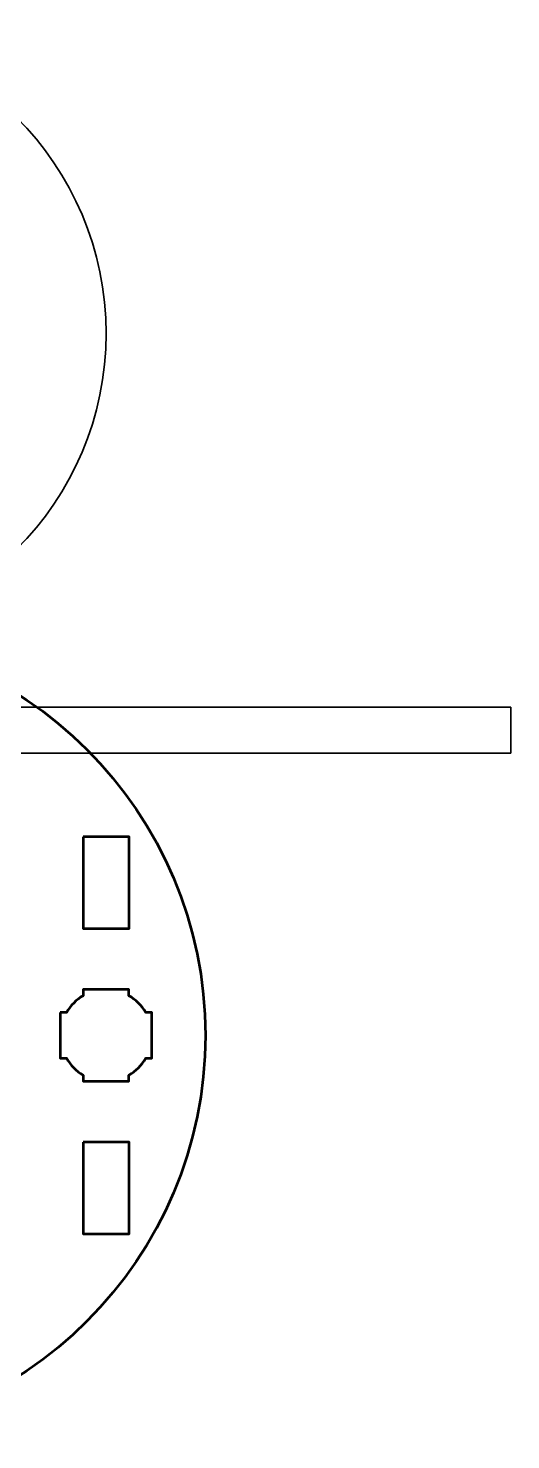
# Model space of a CAD drawing. Header units: centimetres. Extents: x -244 to 242, y -245 to 234.
# Drawn here: x -189.01 to -185.85, y -103.5 to -94.25 of the extents above; entities that cross this region are included whole.
import ezdxf

# ---------------------------------------------------------------- set-up
doc = ezdxf.new("R2010")
doc.units = ezdxf.units.CM
doc.header["$MEASUREMENT"] = 0
doc.layers.add('Layer 1', color=7, linetype='Continuous')

msp = doc.modelspace()

# ---------------------------------------------------------------- linework, layer by layer
at = {"layer": 'Layer 1', "color": 142, "lineweight": 35}
msp.add_ellipse((-190.5, -96.25), major_axis=(0, 2), ratio=1, dxfattribs=at)
at = {"layer": 'Layer 1', "color": 250, "lineweight": 53}
msp.add_ellipse((-190.5, -100.85), major_axis=(0, 2.65), ratio=1, dxfattribs=at)
at = {"layer": 'Layer 1', "color": 250, "lineweight": 35}
msp.add_open_spline([(-195.15, -99), (-195.15, -99), (-195.15, -98.7), (-195.15, -98.7), (-195.15, -98.7), (-195.15, -98.7), (-185.85, -98.7), (-185.85, -98.7), (-185.85, -98.7), (-185.85, -98.7), (-185.85, -99), (-185.85, -99), (-185.85, -99), (-185.85, -99), (-195.15, -99), (-195.15, -99)], degree=3, knots=[0, 0, 0, 0, 0.25, 0.25, 0.25, 0.25, 0.5, 0.5, 0.5, 0.5, 0.75, 0.75, 0.75, 0.75, 1, 1, 1, 1], dxfattribs=at)
at = {"layer": 'Layer 1', "color": 22, "lineweight": 35}
msp.add_open_spline([(-192.39717, -99), (-192.39717, -99), (-188.60281, -99), (-188.60281, -99)], degree=3, dxfattribs=at)
at = {"layer": 'Layer 1', "lineweight": 53}
for points, knots in [([(-188.64994, -99.54991), (-188.64994, -99.54991), (-188.34993, -99.54991), (-188.34993, -99.54991), (-188.34993, -99.54991), (-188.34993, -99.54991), (-188.34993, -100.14992), (-188.34993, -100.14992), (-188.34993, -100.14992), (-188.34993, -100.14992), (-188.64994, -100.14992), (-188.64994, -100.14992), (-188.64994, -100.14992), (-188.64994, -100.14992), (-188.64994, -99.54991), (-188.64994, -99.54991)], [0, 0, 0, 0, 0.25, 0.25, 0.25, 0.25, 0.5, 0.5, 0.5, 0.5, 0.75, 0.75, 0.75, 0.75, 1, 1, 1, 1]), ([(-188.8, -100.69994), (-188.8, -100.69994), (-188.7598, -100.69994), (-188.7598, -100.69994), (-188.7598, -100.69994), (-188.73347, -100.65442), (-188.69551, -100.61649), (-188.65, -100.59016), (-188.65, -100.59016), (-188.65, -100.59016), (-188.65, -100.54994), (-188.65, -100.54994), (-188.65, -100.54994), (-188.65, -100.54994), (-188.35, -100.54994), (-188.35, -100.54994), (-188.35, -100.54994), (-188.35, -100.54994), (-188.35, -100.59013), (-188.35, -100.59013), (-188.35, -100.59013), (-188.30447, -100.61646), (-188.26648, -100.65441), (-188.24012, -100.69994), (-188.24012, -100.69994), (-188.24012, -100.69994), (-188.2, -100.69994), (-188.2, -100.69994), (-188.2, -100.69994), (-188.2, -100.69994), (-188.2, -100.84536), (-188.2, -100.84536), (-188.2, -100.84536), (-188.2, -100.84536), (-188.19994, -100.85001), (-188.19994, -100.85001), (-188.19994, -100.85001), (-188.19994, -100.85001), (-188.2, -100.85465), (-188.2, -100.85465), (-188.2, -100.85465), (-188.2, -100.85465), (-188.2, -100.99994), (-188.2, -100.99994), (-188.2, -100.99994), (-188.2, -100.99994), (-188.24007, -100.99994), (-188.24007, -100.99994), (-188.24007, -100.99994), (-188.26642, -101.04551), (-188.30442, -101.08352), (-188.35, -101.10988), (-188.35, -101.10988), (-188.35, -101.10988), (-188.35, -101.14994), (-188.35, -101.14994), (-188.35, -101.14994), (-188.35, -101.14994), (-188.49328, -101.14994), (-188.49328, -101.14994), (-188.49328, -101.14994), (-188.49328, -101.14994), (-188.49995, -101.15002), (-188.49995, -101.15002), (-188.49995, -101.15002), (-188.49995, -101.15002), (-188.50663, -101.14994), (-188.50663, -101.14994), (-188.50663, -101.14994), (-188.50663, -101.14994), (-188.65, -101.14994), (-188.65, -101.14994), (-188.65, -101.14994), (-188.65, -101.14994), (-188.65, -101.10984), (-188.65, -101.10984), (-188.65, -101.10984), (-188.69554, -101.08348), (-188.73352, -101.04549), (-188.75985, -100.99994), (-188.75985, -100.99994), (-188.75985, -100.99994), (-188.8, -100.99994), (-188.8, -100.99994), (-188.8, -100.99994), (-188.8, -100.99994), (-188.8, -100.69994), (-188.8, -100.69994)], [0, 0, 0, 0, 0.0454545, 0.0454545, 0.0454545, 0.0454545, 0.0909091, 0.0909091, 0.0909091, 0.0909091, 0.1363636, 0.1363636, 0.1363636, 0.1363636, 0.1818182, 0.1818182, 0.1818182, 0.1818182, 0.2272727, 0.2272727, 0.2272727, 0.2272727, 0.2727273, 0.2727273, 0.2727273, 0.2727273, 0.3181818, 0.3181818, 0.3181818, 0.3181818, 0.3636364, 0.3636364, 0.3636364, 0.3636364, 0.4090909, 0.4090909, 0.4090909, 0.4090909, 0.4545455, 0.4545455, 0.4545455, 0.4545455, 0.5, 0.5, 0.5, 0.5, 0.5454545, 0.5454545, 0.5454545, 0.5454545, 0.5909091, 0.5909091, 0.5909091, 0.5909091, 0.6363636, 0.6363636, 0.6363636, 0.6363636, 0.6818182, 0.6818182, 0.6818182, 0.6818182, 0.7272727, 0.7272727, 0.7272727, 0.7272727, 0.7727273, 0.7727273, 0.7727273, 0.7727273, 0.8181818, 0.8181818, 0.8181818, 0.8181818, 0.8636364, 0.8636364, 0.8636364, 0.8636364, 0.9090909, 0.9090909, 0.9090909, 0.9090909, 0.9545455, 0.9545455, 0.9545455, 0.9545455, 1, 1, 1, 1]), ([(-188.64994, -101.54998), (-188.64994, -101.54998), (-188.34993, -101.54998), (-188.34993, -101.54998), (-188.34993, -101.54998), (-188.34993, -101.54998), (-188.34993, -102.14998), (-188.34993, -102.14998), (-188.34993, -102.14998), (-188.34993, -102.14998), (-188.64994, -102.14998), (-188.64994, -102.14998), (-188.64994, -102.14998), (-188.64994, -102.14998), (-188.64994, -101.54998), (-188.64994, -101.54998)], [0, 0, 0, 0, 0.25, 0.25, 0.25, 0.25, 0.5, 0.5, 0.5, 0.5, 0.75, 0.75, 0.75, 0.75, 1, 1, 1, 1])]:
    msp.add_open_spline(points, degree=3, knots=knots, dxfattribs=at)

doc.saveas('drawing.dxf')
